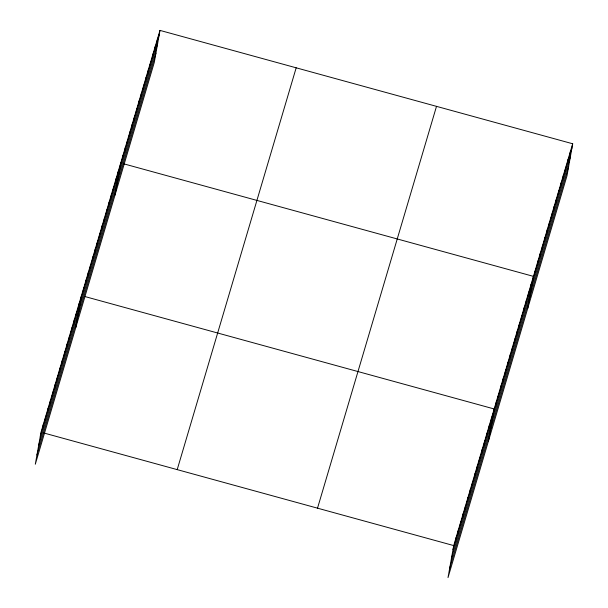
<?xml version="1.0" encoding="UTF-8"?>
<svg xmlns="http://www.w3.org/2000/svg" width="608" height="608" viewBox="0 0 608 608"><rect width="100%" height="100%" fill="white"/><g stroke="black" fill="none" stroke-linecap="round" stroke-linejoin="round"><path stroke-width="0.91" d="M42.682 428.123L43.388 424.179M45.06 420.09L45.767 416.138M47.439 412.049L48.146 408.105M49.826 404.016L50.525 400.072M52.204 395.975L52.904 392.031M54.583 387.942L55.282 383.998M56.962 379.909L57.661 375.957M59.341 371.868L60.048 367.924M61.72 363.835L62.426 359.89M64.098 355.794L64.805 351.85M66.477 347.761L67.184 343.816M68.856 339.728L69.563 335.776M71.242 331.687L71.942 327.742M73.621 323.654L74.32 319.709M76 315.613L76.699 311.668M78.379 307.58L79.078 303.635M75.757 327.613L81.464 295.594M83.068 291.741L83.767 287.797M85.378 283.944L86.078 279.999M87.689 276.146L88.388 272.194M89.999 268.341L90.698 264.396M92.31 260.543L93.009 256.599M94.612 252.746L95.319 248.801M96.923 244.94L97.63 240.996M99.233 237.143L99.94 233.198M101.544 229.345L102.25 225.401M103.854 221.548L104.561 217.596M106.164 213.742L106.864 209.798M108.475 205.945L109.174 202M110.785 198.147L111.484 194.195M113.096 190.342L113.795 186.398M115.406 182.544L116.105 178.6M117.716 174.747L118.416 170.795M115.018 195.016L120.726 162.997M122.33 159.144L123.036 155.2M124.64 151.346L125.347 147.402M126.95 143.549L127.657 139.597M129.261 135.744L129.968 131.799M131.571 127.946L132.27 124.002M133.882 120.148L134.581 116.196M136.192 112.343L136.891 108.399M138.502 104.546L139.202 100.601M140.813 96.748L141.512 92.796M143.116 88.943L143.822 84.998M145.426 81.145L146.133 77.201M147.736 73.348L148.443 69.403M150.047 65.542L150.754 61.598M152.357 57.745L153.064 53.8M154.668 49.947L155.367 46.003M156.978 42.15L157.677 38.198M159.988 30.4L154.288 62.419L35.302 464.231L41.01 432.212L159.988 30.4L572.698 143.769L566.99 175.788L448.012 577.6L453.712 545.581L572.698 143.769M455.392 541.492L456.091 537.548M457.771 533.452L458.47 529.507M460.15 525.418L460.849 521.474M462.528 517.385L463.235 513.433M464.907 509.344L465.614 505.4M467.286 501.311L467.993 497.367M469.665 493.27L470.372 489.326M472.051 485.237L472.75 481.293M474.43 477.204L475.129 473.252M476.809 469.163L477.508 465.219M479.188 461.13L479.887 457.178M481.566 453.089L482.273 449.145M483.945 445.056L484.652 441.112M486.324 437.023L487.031 433.071M488.703 428.982L489.41 425.038M491.082 420.949L491.788 416.997M488.467 440.982L494.167 408.964L85.09 296.598M495.778 405.11L496.478 401.166M498.081 397.313L498.788 393.361M500.392 389.508L501.098 385.563M502.702 381.71L503.409 377.766M505.012 373.912L505.719 369.968M507.323 366.107L508.03 362.163M509.633 358.31L510.332 354.365M511.944 350.512L512.643 346.568M514.254 342.714L514.953 338.762M516.564 334.909L517.264 330.965M518.875 327.112L519.574 323.167M521.178 319.314L521.884 315.362M523.488 311.509L524.195 307.564M525.798 303.711L526.505 299.767M528.109 295.914L528.816 291.962M530.419 288.108L531.126 284.164M527.729 308.385L533.429 276.366L123.447 163.75M535.04 272.513L535.739 268.569M537.35 264.716L538.05 260.764M539.661 256.91L540.36 252.966M541.971 249.113L542.67 245.168M544.282 241.315L544.981 237.363M546.584 233.51L547.291 229.566M548.895 225.712L549.602 221.768M551.205 217.915L551.912 213.963M553.516 210.11L554.222 206.165M555.826 202.312L556.533 198.368M558.136 194.514L558.836 190.57M560.447 186.709L561.146 182.765M562.757 178.912L563.456 174.967M565.068 171.114L565.767 167.17M567.378 163.316L568.077 159.364M569.681 155.511L570.388 151.567M40.303 436.156L159.288 34.344M38.654 445.421L157.639 43.609M36.951 454.966L155.937 53.154M177.202 469.627L296.18 67.815M317.52 508.166L436.506 106.354M453.013 549.526L571.991 147.714M451.364 558.79L570.342 156.978M449.662 568.336L568.647 166.524M43.73 432.964L453.712 545.581"/></g></svg>
